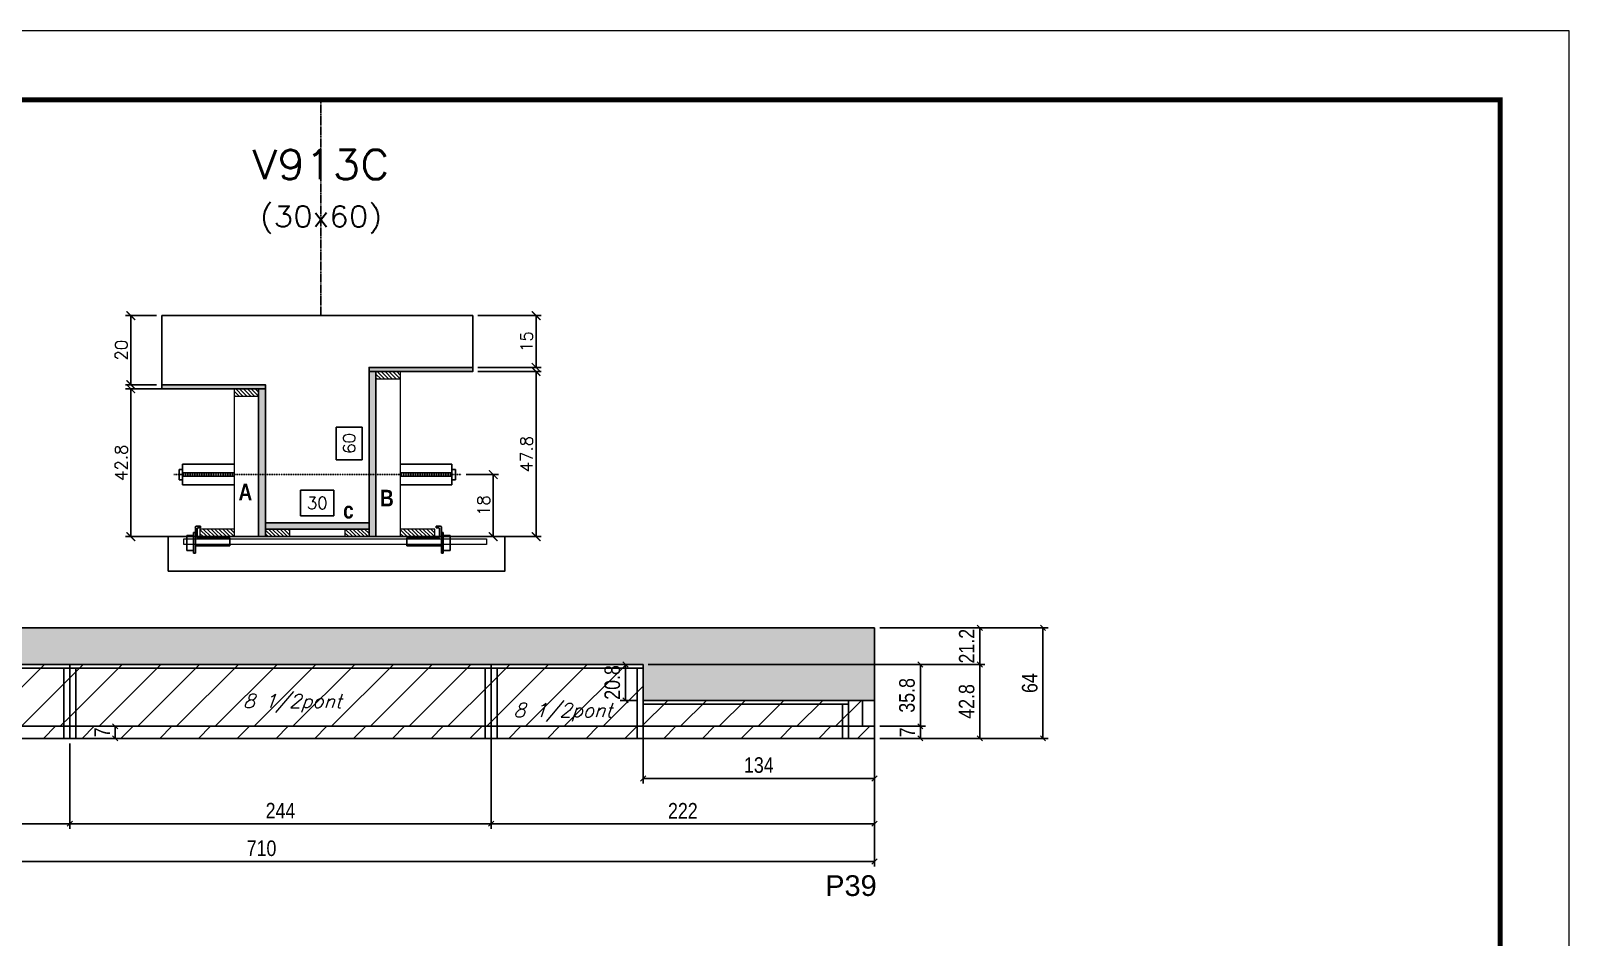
# Model space of a CAD drawing. Extents: x -20960 to -5926, y -2106 to 21915.
# Drawn here: x -6844 to -5953, y 16796 to 17321 of the extents above; entities that cross this region are included whole.
import ezdxf
from ezdxf.enums import TextEntityAlignment as Align

# ---------------------------------------------------------------- set-up
doc = ezdxf.new("R2010")
doc.units = 0
doc.linetypes.add('DASHED', pattern=[0.75, 0.5, -0.25])
doc.linetypes.add('HIDDEN', pattern=[0.375, 0.25, -0.125])
for name, color, linetype in [('5', 5, 'Continuous'), ('barrote', 251, 'Continuous'), ('COTA', 241, 'Continuous'), ('Cota Seção (2x)', 4, 'Continuous'), ('detalhes', 4, 'Continuous'), ('Painéis', 200, 'Continuous'), ('presilha', 1, 'Continuous'), ('Reaproveitamento', 251, 'Continuous'), ('SARR_2.2x7', 40, 'Continuous'), ('SARR_3.5x7', 81, 'Continuous'), ('TENSOR', 3, 'Continuous'), ('texto', 7, 'Continuous'), ('Texto de Titulo', 7, 'Continuous'), ('Texto Qtd Sarr', 242, 'Continuous')]:
    doc.layers.add(name, color=color, linetype=linetype)
for name, color, linetype, lineweight in [('CONCRETO', 251, 'Continuous', 25), ('Folhas', 255, 'Continuous', 9), ('Hachura', 251, 'Continuous', 9), ('Madeira', 126, 'Continuous', 18), ('SARRAFO DE PRESSAO', 251, 'DASHED', 9), ('SCO-___-LAJ', 2, 'Continuous', 0), ('Texto Seção', 7, 'Continuous', 15)]:
    doc.layers.add(name, color=color, linetype=linetype, lineweight=lineweight)
doc.styles.add('COTA TECNICA-50', font='techl___.ttf', dxfattribs={"height": 9})
doc.styles.add('Romans', font='romans.shx')
doc.styles.get("Standard").update_dxf_attribs({"font": 'arial.ttf'})
doc.styles.add('TECNICA', font='techb___.ttf', dxfattribs={"height": 10})
doc.dimstyles.new('COTA PAINEL-50', dxfattribs={"dimtxt": 9, "dimasz": 3, "dimexe": 3, "dimexo": 3, "dimgap": 3, "dimtad": 1, "dimdec": 1, "dimzin": 12, "dimdsep": 46, "dimtxsty": 'COTA TECNICA-50', "dimblk1": 'OBLIQUE', "dimblk2": 'OBLIQUE', "dimsah": 1, "dimcen": 0.9, "dimclrd": 4, "dimclre": 4, "dimclrt": 240, "dimadec": 1, "dimazin": 3, "dimtfac": 1, "dimtdec": 1, "dimtmove": 0, "dimatfit": 3, "dimfxl": 1, "dimtolj": 1, "dimtzin": 12, "dimarcsym": 0})
doc.dimstyles.new('Cota Seção (2x)', dxfattribs={"dimtxt": 7, "dimasz": 5, "dimexe": 3, "dimexo": 3, "dimgap": 2, "dimtad": 3, "dimdec": 1, "dimlfac": 0.5, "dimzin": 12, "dimdsep": 46, "dimtxsty": 'Romans', "dimblk": 'ARCHTICK', "dimcen": 0, "dimclrd": 4, "dimclre": 4, "dimclrt": 1, "dimadec": 1, "dimazin": 3, "dimtfac": 1, "dimtdec": 1, "dimtmove": 0, "dimatfit": 3, "dimldrblk": 'OBLIQUE', "dimfxl": 1, "dimtolj": 1, "dimtzin": 12, "dimarcsym": 0})
doc.dimstyles.new('Cota Seção interna', dxfattribs={"dimtxt": 7, "dimasz": 6, "dimexe": 0.18, "dimexo": 2, "dimgap": -4, "dimtad": 3, "dimdec": 1, "dimlfac": 0.5, "dimzin": 12, "dimdsep": 46, "dimtxsty": 'Romans', "dimblk": 'ARCHTICK', "dimcen": 0.09, "dimse1": 1, "dimse2": 1, "dimsd1": 1, "dimsd2": 1, "dimclrd": 180, "dimclre": 5, "dimclrt": 1, "dimadec": 0, "dimazin": 3, "dimtfac": 1, "dimtdec": 1, "dimtofl": 0, "dimtmove": 0, "dimatfit": 3, "dimldrblk": 'ARCHTICK', "dimfxl": 1, "dimtolj": 1, "dimtzin": 0, "dimarcsym": 0})
pattern_1 = [(45, (0, -2297.15), (-11.22532, 11.22532), [])]
pattern_2 = [(45, (3170, 0), (-11.22532, 11.22532), [])]

# ---------------------------------------------------------------- blocks, each defined once
blk = doc.blocks.new('9999999999')
at = {"layer": 'Folhas'}
blk.add_lwpolyline([(98138.98, 34190.21), (99623.98, 34190.21), (99623.98, 35240.21), (98138.98, 35240.21)], close=True, dxfattribs=at)
at = {"layer": 'Folhas', "color": 30, "const_width": 3}
blk.add_lwpolyline([(98213.98, 34230.21), (99583.98, 34230.21), (99583.98, 35200.21), (98213.98, 35200.21)], close=True, dxfattribs=at)
blk = doc.blocks.new('titulo1')
at = {"layer": 'Defpoints', "color": 252, "linetype": 'HIDDEN', "ltscale": 2}
blk.add_line((0, 0), (0, 125), dxfattribs=at)
at = {"layer": 'Defpoints', "style": 'Romans', "oblique": 15}
blk.add_attdef('FOLHA', text='', height=10, dxfattribs=at).set_placement((0, 15.58), align=Align.MIDDLE_CENTER)
at = {"layer": 'Texto Qtd Sarr', "color": 3, "style": 'Romans', "oblique": 15}
for tag, height, p in [('TITULO', 17, (0, 71.45)), ('SEÇÃO', 12, (0, 41.55))]:
    blk.add_attdef(tag, text='', height=height, dxfattribs=at).set_placement(p, align=Align.MIDDLE_CENTER)
blk = doc.blocks.new('_ArchTick')
at = {"color": 0, "linetype": 'ByBlock', "const_width": 0.15}
blk.add_lwpolyline([(-0.5, -0.5), (0.5, 0.5)], dxfattribs=at)
blk = doc.blocks.new('*D1926')
at = {"layer": 'COTA', "color": 4, "lineweight": -2, "transparency": 16777216}
for p, q in [((-6585.5, 17123.69), (-6548.78, 17123.69)), ((-6551.78, 17028.09), (-6551.78, 17123.69)), ((-6603.1, 17028.09), (-6548.78, 17028.09))]:
    blk.add_line(p, q, dxfattribs=at)
at = {"layer": 'Defpoints', "color": 0, "transparency": 16777216}
for p in [(-6588.5, 17123.69), (-6551.78, 17123.69), (-6606.1, 17028.09)]:
    blk.add_point(p, dxfattribs=at)
at = {"layer": 'COTA', "color": 4, "lineweight": -2, "transparency": 16777216, "xscale": 5, "yscale": 5, "zscale": 5}
for p, rotation in [((-6551.78, 17123.69), 90), ((-6551.78, 17028.09), 270)]:
    blk.add_blockref('_ArchTick', p, dxfattribs=dict(at, rotation=rotation))
at = {"layer": 'COTA', "color": 1, "transparency": 16777216, "insert": (-6557.28, 17075.89), "char_height": 7, "attachment_point": 5, "rotation": 90, "style": 'Romans'}
blk.add_mtext('\\A1;47.8', dxfattribs=at)
blk = doc.blocks.new('_Oblique')
at = {"color": 0, "linetype": 'ByBlock', "lineweight": -2}
blk.add_line((-0.5, -0.5), (0.5, 0.5), dxfattribs=at)
blk = doc.blocks.new('*D1927')
at = {"layer": 'COTA', "color": 4, "lineweight": -2, "transparency": 16777216}
for p, q in [((-6585.5, 17156.09), (-6548.78, 17156.09)), ((-6551.78, 17126.09), (-6551.78, 17156.09)), ((-6585.5, 17126.09), (-6548.78, 17126.09))]:
    blk.add_line(p, q, dxfattribs=at)
at = {"layer": 'Defpoints', "color": 0, "transparency": 16777216}
for p in [(-6588.5, 17156.09), (-6551.78, 17156.09), (-6588.5, 17126.09)]:
    blk.add_point(p, dxfattribs=at)
at = {"layer": 'COTA', "color": 4, "lineweight": -2, "transparency": 16777216, "xscale": 5, "yscale": 5, "zscale": 5}
for p, rotation in [((-6551.78, 17156.09), 90), ((-6551.78, 17126.09), 270)]:
    blk.add_blockref('_ArchTick', p, dxfattribs=dict(at, rotation=rotation))
at = {"layer": 'COTA', "color": 1, "transparency": 16777216, "insert": (-6557.28, 17141.09), "char_height": 7, "attachment_point": 5, "rotation": 90, "style": 'Romans'}
blk.add_mtext('\\A1;15', dxfattribs=at)
blk = doc.blocks.new('*D1928')
at = {"layer": 'Cota Seção (2x)', "color": 180, "lineweight": -2, "transparency": 16777216}
for p, q in [((-6652.5, 17091.59), (-6667.5, 17091.59)), ((-6667.5, 17091.59), (-6667.5, 17072.59)), ((-6652.5, 17072.59), (-6652.5, 17091.59)), ((-6667.5, 17072.59), (-6652.5, 17072.59))]:
    blk.add_line(p, q, dxfattribs=at)
at = {"layer": 'Defpoints', "color": 0, "transparency": 16777216}
for p in [(-6648.5, 17156.09), (-6648.5, 17156.09), (-6648.5, 17036.09)]:
    blk.add_point(p, dxfattribs=at)
at = {"layer": 'Cota Seção (2x)', "color": 1, "transparency": 16777216, "insert": (-6660, 17082.09), "char_height": 7, "attachment_point": 5, "rotation": 90, "style": 'Romans'}
blk.add_mtext('\\A1;60', dxfattribs=at)
blk = doc.blocks.new('PRESILHA METÁLICA 1')
at = {"layer": 'presilha'}
for p, q in [((6, 15.5), (7.5, 15.5)), ((6, -2.5), (6, 15.5)), ((7.5, 10.6), (7.5, 19.9)), ((7.5, 15.5), (7.5, -2.5)), ((12, 21), (8.6, 21)), ((9, 11.6), (9, 18.9)), ((12, 19.5), (9.6, 19.5)), ((12, 21), (12, 19.5)), ((0, 13), (6, 13)), ((0, 13), (0, 0)), ((6, 0), (0, 0)), ((6, 13), (6, 0)), ((37.5, 4.1), (7.5, 4.1)), ((37.5, 11), (9.6, 11)), ((37.5, 11), (37.5, 4.1)), ((7.5, -2.5), (6, -2.5))]:
    blk.add_line(p, q, dxfattribs=at)
for centre, radius, start, end in [((8.6, 19.9), 1.14, 90, 180), ((9.6, 18.9), 0.57, 90, 180), ((9.6, 11.6), 0.57, 180, 270)]:
    blk.add_arc(centre, radius, start, end, dxfattribs=at)
blk = doc.blocks.new('*D1929')
at = {"layer": 'Cota Seção (2x)', "color": 180, "lineweight": -2, "transparency": 16777216}
for p, q in [((-6668.83, 17055.09), (-6688.17, 17055.09)), ((-6688.17, 17055.09), (-6688.17, 17040.09)), ((-6668.83, 17040.09), (-6668.83, 17055.09)), ((-6688.17, 17040.09), (-6668.83, 17040.09))]:
    blk.add_line(p, q, dxfattribs=at)
at = {"layer": 'Defpoints', "color": 0, "transparency": 16777216}
for p in [(-6648.5, 17036.09), (-6708.5, 17028.09), (-6648.5, 17028.09)]:
    blk.add_point(p, dxfattribs=at)
at = {"layer": 'Cota Seção (2x)', "color": 1, "transparency": 16777216, "insert": (-6678.5, 17047.59), "char_height": 7, "attachment_point": 5, "style": 'Romans'}
blk.add_mtext('\\A1;30', dxfattribs=at)
blk = doc.blocks.new('*D1930')
at = {"layer": 'COTA', "color": 4, "lineweight": -2, "transparency": 16777216}
for p, q in [((-6729.5, 17113.69), (-6789.47, 17113.69)), ((-6786.47, 17113.69), (-6786.47, 17028.09)), ((-6729.5, 17028.09), (-6789.47, 17028.09))]:
    blk.add_line(p, q, dxfattribs=at)
at = {"layer": 'Defpoints', "color": 0, "transparency": 16777216}
for p in [(-6726.5, 17113.69), (-6786.47, 17028.09), (-6726.5, 17028.09)]:
    blk.add_point(p, dxfattribs=at)
at = {"layer": 'COTA', "color": 4, "lineweight": -2, "transparency": 16777216, "xscale": 5, "yscale": 5, "zscale": 5}
for p, rotation in [((-6786.47, 17113.69), 90), ((-6786.47, 17028.09), 270)]:
    blk.add_blockref('_ArchTick', p, dxfattribs=dict(at, rotation=rotation))
at = {"layer": 'COTA', "color": 1, "transparency": 16777216, "insert": (-6791.97, 17070.89), "char_height": 7, "attachment_point": 5, "rotation": 90, "style": 'Romans'}
blk.add_mtext('\\A1;42.8', dxfattribs=at)
blk = doc.blocks.new('*D1931')
at = {"layer": 'COTA', "color": 4, "lineweight": -2, "transparency": 16777216}
for p, q in [((-6592.2, 17064.06), (-6573.64, 17064.06)), ((-6576.64, 17064.06), (-6576.64, 17028.09)), ((-6592.2, 17028.09), (-6573.64, 17028.09))]:
    blk.add_line(p, q, dxfattribs=at)
at = {"layer": 'Defpoints', "color": 0, "transparency": 16777216}
for p in [(-6595.2, 17064.06), (-6595.2, 17028.09), (-6576.64, 17028.09)]:
    blk.add_point(p, dxfattribs=at)
at = {"layer": 'COTA', "color": 4, "lineweight": -2, "transparency": 16777216, "xscale": 5, "yscale": 5, "zscale": 5}
for p, rotation in [((-6576.64, 17064.06), 90), ((-6576.64, 17028.09), 270)]:
    blk.add_blockref('_ArchTick', p, dxfattribs=dict(at, rotation=rotation))
at = {"layer": 'COTA', "color": 1, "transparency": 16777216, "insert": (-6582.14, 17046.08), "char_height": 7, "attachment_point": 5, "rotation": 90, "style": 'Romans'}
blk.add_mtext('\\A1;18', dxfattribs=at)
blk = doc.blocks.new('*D1932')
at = {"layer": 'COTA', "color": 4, "lineweight": -2, "transparency": 16777216}
for p, q in [((-6771.5, 17156.09), (-6789.47, 17156.09)), ((-6786.47, 17116.09), (-6786.47, 17156.09)), ((-6771.5, 17116.09), (-6789.47, 17116.09))]:
    blk.add_line(p, q, dxfattribs=at)
at = {"layer": 'Defpoints', "color": 0, "transparency": 16777216}
for p in [(-6786.47, 17156.09), (-6768.5, 17156.09), (-6768.5, 17116.09)]:
    blk.add_point(p, dxfattribs=at)
at = {"layer": 'COTA', "color": 4, "lineweight": -2, "transparency": 16777216, "xscale": 5, "yscale": 5, "zscale": 5}
for p, rotation in [((-6786.47, 17156.09), 90), ((-6786.47, 17116.09), 270)]:
    blk.add_blockref('_ArchTick', p, dxfattribs=dict(at, rotation=rotation))
at = {"layer": 'COTA', "color": 1, "transparency": 16777216, "insert": (-6791.97, 17136.09), "char_height": 7, "attachment_point": 5, "rotation": 90, "style": 'Romans'}
blk.add_mtext('\\A1;20', dxfattribs=at)
blk = doc.blocks.new('*D1946')
at = {"layer": 'COTA', "color": 4, "lineweight": -2, "transparency": 16777216}
for p, q in [((-7065.79, 16915.26), (-7065.79, 16836.98)), ((-6355.79, 16915.26), (-6355.79, 16836.98)), ((-7065.79, 16839.98), (-6355.79, 16839.98))]:
    blk.add_line(p, q, dxfattribs=at)
at = {"layer": 'Defpoints', "color": 0, "transparency": 16777216}
for p in [(-7065.79, 16918.26), (-6355.79, 16918.26), (-6355.79, 16839.98)]:
    blk.add_point(p, dxfattribs=at)
at = {"layer": 'COTA', "color": 4, "lineweight": -2, "transparency": 16777216, "xscale": 3, "yscale": 3, "zscale": 3, "rotation": 180}
blk.add_blockref('_Oblique', (-7065.79, 16839.98), dxfattribs=at)
at = {"layer": 'COTA', "color": 4, "lineweight": -2, "transparency": 16777216, "xscale": 3, "yscale": 3, "zscale": 3}
blk.add_blockref('_Oblique', (-6355.79, 16839.98), dxfattribs=at)
at = {"layer": 'COTA', "color": 240, "transparency": 16777216, "insert": (-6710.79, 16847.57), "char_height": 9, "attachment_point": 5, "style": 'COTA TECNICA-50'}
blk.add_mtext('\\A1;710', dxfattribs=at)
blk = doc.blocks.new('*D1947')
at = {"layer": 'COTA', "color": 4, "lineweight": -2, "transparency": 16777216}
for p, q in [((-7065.79, 16915.26), (-7065.79, 16858.84)), ((-6821.79, 16908.26), (-6821.79, 16858.84)), ((-7065.79, 16861.84), (-6821.79, 16861.84))]:
    blk.add_line(p, q, dxfattribs=at)
at = {"layer": 'Defpoints', "color": 0, "transparency": 16777216}
for p in [(-7065.79, 16918.26), (-6821.79, 16911.26), (-6821.79, 16861.84)]:
    blk.add_point(p, dxfattribs=at)
at = {"layer": 'COTA', "color": 4, "lineweight": -2, "transparency": 16777216, "xscale": 3, "yscale": 3, "zscale": 3, "rotation": 180}
blk.add_blockref('_Oblique', (-7065.79, 16861.84), dxfattribs=at)
at = {"layer": 'COTA', "color": 4, "lineweight": -2, "transparency": 16777216, "xscale": 3, "yscale": 3, "zscale": 3}
blk.add_blockref('_Oblique', (-6821.79, 16861.84), dxfattribs=at)
at = {"layer": 'COTA', "color": 240, "transparency": 16777216, "insert": (-6943.79, 16869.4), "char_height": 9, "attachment_point": 5, "style": 'COTA TECNICA-50'}
blk.add_mtext('\\A1;244', dxfattribs=at)
blk = doc.blocks.new('*D1948')
at = {"layer": 'COTA', "color": 4, "lineweight": -2, "transparency": 16777216}
for p, q in [((-6577.79, 16915.26), (-6577.79, 16858.84)), ((-6821.79, 16908.26), (-6821.79, 16858.84)), ((-6821.79, 16861.84), (-6577.79, 16861.84))]:
    blk.add_line(p, q, dxfattribs=at)
at = {"layer": 'Defpoints', "color": 0, "transparency": 16777216}
for p in [(-6821.79, 16911.26), (-6577.79, 16918.26), (-6577.79, 16861.84)]:
    blk.add_point(p, dxfattribs=at)
at = {"layer": 'COTA', "color": 4, "lineweight": -2, "transparency": 16777216, "xscale": 3, "yscale": 3, "zscale": 3, "rotation": 180}
blk.add_blockref('_Oblique', (-6821.79, 16861.84), dxfattribs=at)
at = {"layer": 'COTA', "color": 4, "lineweight": -2, "transparency": 16777216, "xscale": 3, "yscale": 3, "zscale": 3}
blk.add_blockref('_Oblique', (-6577.79, 16861.84), dxfattribs=at)
at = {"layer": 'COTA', "color": 240, "transparency": 16777216, "insert": (-6699.79, 16869.4), "char_height": 9, "attachment_point": 5, "style": 'COTA TECNICA-50'}
blk.add_mtext('\\A1;244', dxfattribs=at)
blk = doc.blocks.new('*D1949')
at = {"layer": 'COTA', "color": 4, "lineweight": -2, "transparency": 16777216}
for p, q in [((-6577.79, 16915.26), (-6577.79, 16858.84)), ((-6355.79, 16908.26), (-6355.79, 16858.84)), ((-6577.79, 16861.84), (-6355.79, 16861.84))]:
    blk.add_line(p, q, dxfattribs=at)
at = {"layer": 'Defpoints', "color": 0, "transparency": 16777216}
for p in [(-6577.79, 16918.26), (-6355.79, 16911.26), (-6355.79, 16861.84)]:
    blk.add_point(p, dxfattribs=at)
at = {"layer": 'COTA', "color": 4, "lineweight": -2, "transparency": 16777216, "xscale": 3, "yscale": 3, "zscale": 3, "rotation": 180}
blk.add_blockref('_Oblique', (-6577.79, 16861.84), dxfattribs=at)
at = {"layer": 'COTA', "color": 4, "lineweight": -2, "transparency": 16777216, "xscale": 3, "yscale": 3, "zscale": 3}
blk.add_blockref('_Oblique', (-6355.79, 16861.84), dxfattribs=at)
at = {"layer": 'COTA', "color": 240, "transparency": 16777216, "insert": (-6466.79, 16869.34), "char_height": 9, "attachment_point": 5, "style": 'COTA TECNICA-50'}
blk.add_mtext('\\A1;222', dxfattribs=at)
blk = doc.blocks.new('*D1934')
at = {"layer": 'COTA', "color": 4, "lineweight": -2, "transparency": 16777216}
for p, q in [((-6489.79, 16915.26), (-6489.79, 16885.05)), ((-6355.79, 16915.26), (-6355.79, 16885.05)), ((-6355.79, 16888.05), (-6489.79, 16888.05))]:
    blk.add_line(p, q, dxfattribs=at)
at = {"layer": 'Defpoints', "color": 0, "transparency": 16777216}
for p in [(-6489.79, 16918.26), (-6355.79, 16918.26), (-6489.79, 16888.05)]:
    blk.add_point(p, dxfattribs=at)
at = {"layer": 'COTA', "color": 4, "lineweight": -2, "transparency": 16777216, "xscale": 3, "yscale": 3, "zscale": 3, "rotation": 180}
blk.add_blockref('_Oblique', (-6489.79, 16888.05), dxfattribs=at)
at = {"layer": 'COTA', "color": 4, "lineweight": -2, "transparency": 16777216, "xscale": 3, "yscale": 3, "zscale": 3}
blk.add_blockref('_Oblique', (-6355.79, 16888.05), dxfattribs=at)
at = {"layer": 'COTA', "color": 240, "transparency": 16777216, "insert": (-6422.79, 16895.75), "char_height": 9, "attachment_point": 5, "style": 'COTA TECNICA-50'}
blk.add_mtext('\\A1;134', dxfattribs=at)
blk = doc.blocks.new('*D1935')
at = {"layer": 'COTA', "color": 4, "lineweight": -2, "transparency": 16777216}
for p, q in [((-6486.79, 16954.06), (-6326.25, 16954.06)), ((-6329.25, 16954.06), (-6329.25, 16918.26)), ((-6352.79, 16918.26), (-6326.25, 16918.26))]:
    blk.add_line(p, q, dxfattribs=at)
at = {"layer": 'Defpoints', "color": 0, "transparency": 16777216}
for p in [(-6489.79, 16954.06), (-6355.79, 16918.26), (-6329.25, 16918.26)]:
    blk.add_point(p, dxfattribs=at)
at = {"layer": 'COTA', "color": 4, "lineweight": -2, "transparency": 16777216, "xscale": 3, "yscale": 3, "zscale": 3}
for p, rotation in [((-6329.25, 16954.06), 90), ((-6329.25, 16918.26), 270)]:
    blk.add_blockref('_Oblique', p, dxfattribs=dict(at, rotation=rotation))
at = {"layer": 'COTA', "color": 240, "transparency": 16777216, "insert": (-6336.97, 16936.16), "char_height": 9, "attachment_point": 5, "rotation": 90, "style": 'COTA TECNICA-50'}
blk.add_mtext('\\A1;35.8', dxfattribs=at)
blk = doc.blocks.new('*D1950')
at = {"layer": 'COTA', "color": 4, "lineweight": -2, "transparency": 16777216}
for p, q in [((-6352.79, 16975.26), (-6255.27, 16975.26)), ((-6258.27, 16975.26), (-6258.27, 16911.26)), ((-6352.79, 16911.26), (-6255.27, 16911.26))]:
    blk.add_line(p, q, dxfattribs=at)
at = {"layer": 'Defpoints', "color": 0, "transparency": 16777216}
for p in [(-6355.79, 16975.26), (-6355.79, 16911.26), (-6258.27, 16911.26)]:
    blk.add_point(p, dxfattribs=at)
at = {"layer": 'COTA', "color": 4, "lineweight": -2, "transparency": 16777216, "xscale": 3, "yscale": 3, "zscale": 3}
for p, rotation in [((-6258.27, 16975.26), 90), ((-6258.27, 16911.26), 270)]:
    blk.add_blockref('_Oblique', p, dxfattribs=dict(at, rotation=rotation))
at = {"layer": 'COTA', "color": 240, "transparency": 16777216, "insert": (-6265.86, 16943.26), "char_height": 9, "attachment_point": 5, "rotation": 90, "style": 'COTA TECNICA-50'}
blk.add_mtext('\\A1;64', dxfattribs=at)
blk = doc.blocks.new('*D1936')
at = {"layer": 'COTA', "color": 4, "lineweight": -2, "transparency": 16777216}
for p, q in [((-6486.79, 16954.06), (-6291.85, 16954.06)), ((-6294.85, 16954.06), (-6294.85, 16911.26)), ((-6352.79, 16911.26), (-6291.85, 16911.26))]:
    blk.add_line(p, q, dxfattribs=at)
at = {"layer": 'Defpoints', "color": 0, "transparency": 16777216}
for p in [(-6489.79, 16954.06), (-6355.79, 16911.26), (-6294.85, 16911.26)]:
    blk.add_point(p, dxfattribs=at)
at = {"layer": 'COTA', "color": 4, "lineweight": -2, "transparency": 16777216, "xscale": 3, "yscale": 3, "zscale": 3}
for p, rotation in [((-6294.85, 16954.06), 90), ((-6294.85, 16911.26), 270)]:
    blk.add_blockref('_Oblique', p, dxfattribs=dict(at, rotation=rotation))
at = {"layer": 'COTA', "color": 240, "transparency": 16777216, "insert": (-6302.44, 16932.66), "char_height": 9, "attachment_point": 5, "rotation": 90, "style": 'COTA TECNICA-50'}
blk.add_mtext('\\A1;42.8', dxfattribs=at)
blk = doc.blocks.new('*D1937')
at = {"layer": 'COTA', "color": 4, "lineweight": -2, "transparency": 16777216}
for p, q in [((-6352.79, 16975.26), (-6291.85, 16975.26)), ((-6294.85, 16954.06), (-6294.85, 16975.26)), ((-6486.79, 16954.06), (-6291.85, 16954.06))]:
    blk.add_line(p, q, dxfattribs=at)
at = {"layer": 'Defpoints', "color": 0, "transparency": 16777216}
for p in [(-6355.79, 16975.26), (-6294.85, 16975.26), (-6489.79, 16954.06)]:
    blk.add_point(p, dxfattribs=at)
at = {"layer": 'COTA', "color": 4, "lineweight": -2, "transparency": 16777216, "xscale": 3, "yscale": 3, "zscale": 3}
for p, rotation in [((-6294.85, 16975.26), 90), ((-6294.85, 16954.06), 270)]:
    blk.add_blockref('_Oblique', p, dxfattribs=dict(at, rotation=rotation))
at = {"layer": 'COTA', "color": 240, "transparency": 16777216, "insert": (-6302.41, 16964.66), "char_height": 9, "attachment_point": 5, "rotation": 90, "style": 'COTA TECNICA-50'}
blk.add_mtext('\\A1;21.2', dxfattribs=at)
blk = doc.blocks.new('*D1956')
at = {"layer": 'COTA', "color": 4, "lineweight": -2, "transparency": 16777216}
for p, q in [((-6815.29, 16918.26), (-6792.51, 16918.26)), ((-6815.29, 16911.26), (-6792.51, 16911.26)), ((-6795.51, 16911.26), (-6795.51, 16918.26))]:
    blk.add_line(p, q, dxfattribs=at)
at = {"layer": 'Defpoints', "color": 0, "transparency": 16777216}
for p in [(-6818.29, 16918.26), (-6818.29, 16911.26), (-6795.51, 16918.26)]:
    blk.add_point(p, dxfattribs=at)
at = {"layer": 'COTA', "color": 4, "lineweight": -2, "transparency": 16777216, "xscale": 3, "yscale": 3, "zscale": 3}
for p, rotation in [((-6795.51, 16918.26), 90), ((-6795.51, 16911.26), 270)]:
    blk.add_blockref('_Oblique', p, dxfattribs=dict(at, rotation=rotation))
at = {"layer": 'COTA', "color": 240, "transparency": 16777216, "insert": (-6803.07, 16914.76), "char_height": 9, "attachment_point": 5, "rotation": 90, "style": 'COTA TECNICA-50'}
blk.add_mtext('\\A1;7', dxfattribs=at)
blk = doc.blocks.new('*D1958')
at = {"layer": 'COTA', "color": 4, "lineweight": -2, "transparency": 16777216}
for p, q in [((-6352.79, 16918.26), (-6326.25, 16918.26)), ((-6352.79, 16911.26), (-6326.25, 16911.26)), ((-6329.25, 16918.26), (-6329.25, 16911.26))]:
    blk.add_line(p, q, dxfattribs=at)
at = {"layer": 'Defpoints', "color": 0, "transparency": 16777216}
for p in [(-6355.79, 16918.26), (-6355.79, 16911.26), (-6329.25, 16911.26)]:
    blk.add_point(p, dxfattribs=at)
at = {"layer": 'COTA', "color": 4, "lineweight": -2, "transparency": 16777216, "xscale": 3, "yscale": 3, "zscale": 3}
for p, rotation in [((-6329.25, 16918.26), 90), ((-6329.25, 16911.26), 270)]:
    blk.add_blockref('_Oblique', p, dxfattribs=dict(at, rotation=rotation))
at = {"layer": 'COTA', "color": 240, "transparency": 16777216, "insert": (-6336.82, 16914.76), "char_height": 9, "attachment_point": 5, "rotation": 90, "style": 'COTA TECNICA-50'}
blk.add_mtext('\\A1;7', dxfattribs=at)
blk = doc.blocks.new('*D1959')
at = {"layer": 'COTA', "color": 4, "lineweight": -2, "transparency": 16777216}
for p, q in [((-6492.79, 16954.06), (-6503.02, 16954.06)), ((-6500.02, 16954.06), (-6500.02, 16933.26)), ((-6492.79, 16933.26), (-6503.02, 16933.26))]:
    blk.add_line(p, q, dxfattribs=at)
at = {"layer": 'Defpoints', "color": 0, "transparency": 16777216}
for p in [(-6489.79, 16954.06), (-6500.02, 16933.26), (-6489.79, 16933.26)]:
    blk.add_point(p, dxfattribs=at)
at = {"layer": 'COTA', "color": 4, "lineweight": -2, "transparency": 16777216, "xscale": 3, "yscale": 3, "zscale": 3}
for p, rotation in [((-6500.02, 16954.06), 90), ((-6500.02, 16933.26), 270)]:
    blk.add_blockref('_Oblique', p, dxfattribs=dict(at, rotation=rotation))
at = {"layer": 'COTA', "color": 240, "transparency": 16777216, "insert": (-6507.63, 16943.66), "char_height": 9, "attachment_point": 5, "rotation": 90, "style": 'COTA TECNICA-50'}
blk.add_mtext('\\A1;20.8', dxfattribs=at)

msp = doc.modelspace()

# ---------------------------------------------------------------- hatches: boundary and pattern name
at = {"layer": 'COTA', "linetype": 'ByBlock'}
h = msp.add_hatch(dxfattribs=at)
h.set_pattern_fill('AR-CONC', color=256, scale=0.03)
h.set_pattern_definition([(50, (-144644.0033, -6798.806), (5.46554007, -0.47817257), [0.5715, -6.2865]), (355, (-144644.0033, -6798.806), (-1.05730264, 5.73170536), [0.4572, -5.02921753]), (100.4514447, (-144643.548, -6798.846), (4.40823741, 5.25353256), [0.48570026, -5.34270734]), (46.1842, (-144644.003, -6797.282), (8.13237123, -1.26126984), [0.85725, -9.42975]), (96.6355576, (-144643.3256, -6797.387), (7.122124, 7.42278374), [0.7285507, -8.01406824]), (351.184151, (-144644.003, -6797.282), (7.122124, 7.42278374), [0.685799, -7.54379196]), (21, (-144643.2413, -6797.663), (4.54843174, -3.06795595), [0.5715, -6.2865]), (326, (-144643.2413, -6797.663), (1.85406085, 5.52563898), [0.4572, -5.0292]), (71.451445, (-144642.862, -6797.9187), (6.40249258, 2.45768307), [0.48570026, -5.34269813]), (37.5, (-144644.0033, -6798.806), (0.092658098, 2.536651166), [0, -4.96824, 0, -5.1054, 0, -5.04825]), (7.5, (-144644.0033, -6798.806), (2.004589875, 3.005417245), [0, -2.91084, 0, -4.85394, 0, -1.92405]), (327.5, (-144645.7025, -6798.806), (4.067717855, -0.17186232), [0, -1.905, 0, -5.9436, 0, -7.8867]), (317.5, (-144646.4645, -6798.806), (4.44387544, 0.76279473), [0, -2.4765, 0, -3.94716, 0, -5.6007])])
h.paths.add_polyline_path([(-6931.79, 16954.06), (-6489.79, 16954.06), (-6489.79, 16933.26), (-6355.79, 16933.26), (-6355.79, 16975.26), (-7065.79, 16975.26), (-7065.79, 16933.26), (-6931.79, 16933.26)])
at = {"layer": 'Hachura'}
h = msp.add_hatch(color=256, dxfattribs=at)
h.dxf.hatch_style = 1
h.paths.add_polyline_path([(-6648.5, 17123.69), (-6648.5, 17126.09), (-6588.5, 17126.09), (-6588.5, 17123.69)])
h = msp.add_hatch(color=256, dxfattribs=at)
h.dxf.hatch_style = 1
h.paths.add_polyline_path([(-6644.5, 17123.69), (-6648.5, 17123.69), (-6648.5, 17028.09), (-6644.5, 17028.09)])
h = msp.add_hatch(dxfattribs=at)
h.set_pattern_fill('ANSI31', color=256, scale=0.5, angle=270, style=0)
h.set_pattern_definition([(315, (16261.32, 8816.0468), (1.12253202, 1.12253202), [])])
h.paths.add_polyline_path([(-6644.5, 17119.29), (-6644.5, 17123.69), (-6630.5, 17123.69), (-6630.5, 17119.29)])
h = msp.add_hatch(color=256, dxfattribs=at)
h.dxf.hatch_style = 1
h.paths.add_polyline_path([(-6708.5, 17113.69), (-6708.5, 17116.09), (-6768.5, 17116.09), (-6768.5, 17113.69)])
h = msp.add_hatch(dxfattribs=at)
h.set_pattern_fill('ANSI31', color=256, scale=0.5, angle=270, style=0)
h.set_pattern_definition([(315, (16179.32, 8806.0468), (1.12253202, 1.12253202), [])])
h.paths.add_polyline_path([(-6726.5, 17109.29), (-6726.5, 17113.69), (-6712.5, 17113.69), (-6712.5, 17109.29)])
h = msp.add_hatch(color=256, dxfattribs=at)
h.dxf.hatch_style = 1
h.paths.add_polyline_path([(-6708.5, 17113.69), (-6712.5, 17113.69), (-6712.5, 17028.09), (-6708.5, 17028.09)])
h = msp.add_hatch(color=256, dxfattribs=at)
h.dxf.hatch_style = 1
h.paths.add_polyline_path([(-6708.5, 17032.49), (-6708.5, 17036.09), (-6648.5, 17036.09), (-6648.5, 17032.49)])
h = msp.add_hatch(dxfattribs=at)
h.set_pattern_fill('ANSI31', color=256, scale=0.5, angle=270, style=0)
h.set_pattern_definition([(315, (16145.32, 8798.4468), (1.12253202, 1.12253202), [])])
h.paths.add_polyline_path([(-6726.5, 17028.09), (-6726.5, 17032.49), (-6746.5, 17032.49), (-6746.5, 17028.09)])
h = msp.add_hatch(dxfattribs=at)
h.set_pattern_fill('ANSI31', color=256, scale=0.5, angle=270, style=0)
h.set_pattern_definition([(315, (16248.122, 8798.4468), (1.12253202, 1.12253202), [])])
h.paths.add_polyline_path([(-6708.5, 17028.09), (-6708.5, 17032.49), (-6694.5, 17032.49), (-6694.5, 17028.09)])
h = msp.add_hatch(dxfattribs=at)
h.set_pattern_fill('ANSI31', color=256, scale=0.5, angle=270, style=0)
h.set_pattern_definition([(315, (16270.12, 8798.4468), (1.12253202, 1.12253202), [])])
h.paths.add_polyline_path([(-6648.5, 17028.09), (-6648.5, 17032.49), (-6662.5, 17032.49), (-6662.5, 17028.09)])
h = msp.add_hatch(dxfattribs=at)
h.set_pattern_fill('ANSI31', color=256, scale=0.5, angle=270, style=0)
h.set_pattern_definition([(315, (16261.32, 8798.4468), (1.12253202, 1.12253202), [])])
h.paths.add_polyline_path([(-6610.5, 17028.09), (-6610.5, 17032.49), (-6630.5, 17032.49), (-6630.5, 17028.09)])
at = {"layer": 'Reaproveitamento', "transparency": 33554684}
h = msp.add_hatch(dxfattribs=at)
h.set_pattern_fill('ANSI31', color=256, scale=5)
h.set_pattern_definition(pattern_1)
h.paths.add_polyline_path([(-6931.79, 16954.06), (-6931.79, 16933.26), (-7065.79, 16933.26), (-7065.79, 16918.26), (-6821.79, 16918.26), (-6821.79, 16954.06)])
h = msp.add_hatch(dxfattribs=at)
h.set_pattern_fill('ANSI31', color=256, scale=5)
h.set_pattern_definition(pattern_1)
h.paths.add_polyline_path([(-6821.79, 16954.06), (-6821.79, 16918.26), (-6577.79, 16918.26), (-6577.79, 16954.06)])
h = msp.add_hatch(dxfattribs=at)
h.set_pattern_fill('ANSI31', color=256, scale=5)
h.set_pattern_definition(pattern_1)
h.paths.add_polyline_path([(-6355.79, 16918.26), (-6355.79, 16933.26), (-6489.79, 16933.26), (-6489.79, 16954.06), (-6577.79, 16954.06), (-6577.79, 16918.26)])
h = msp.add_hatch(dxfattribs=at)
h.set_pattern_fill('ANSI31', color=256, scale=5)
h.set_pattern_definition(pattern_2)
h.paths.add_polyline_path([(-6821.79, 16918.26), (-7065.79, 16918.26), (-7065.79, 16911.26), (-6821.79, 16911.26)])
h = msp.add_hatch(dxfattribs=at)
h.set_pattern_fill('ANSI31', color=256, scale=5)
h.set_pattern_definition(pattern_2)
h.paths.add_polyline_path([(-6577.79, 16918.26), (-6821.79, 16918.26), (-6821.79, 16911.26), (-6577.79, 16911.26)])
h = msp.add_hatch(dxfattribs=at)
h.set_pattern_fill('ANSI31', color=256, scale=5)
h.set_pattern_definition(pattern_2)
h.paths.add_polyline_path([(-6355.79, 16918.26), (-6577.79, 16918.26), (-6577.79, 16911.26), (-6355.79, 16911.26)])

# ---------------------------------------------------------------- linework, layer by layer
at = {"ltscale": 3}
for p, q in [((-6756.5, 17070.06), (-6756.5, 17058.06)), ((-6756.5, 17070.06), (-6726.5, 17070.06)), ((-6600.5, 17070.06), (-6630.5, 17070.06)), ((-6600.5, 17070.06), (-6600.5, 17058.06)), ((-6758.5, 17067.06), (-6758.5, 17061.06)), ((-6756.5, 17067.06), (-6758.5, 17067.06)), ((-6756.5, 17061.06), (-6758.5, 17061.06)), ((-6726.5, 17065.06), (-6756.5, 17065.06)), ((-6726.5, 17063.06), (-6756.5, 17063.06)), ((-6630.5, 17065.06), (-6600.5, 17065.06)), ((-6630.5, 17063.06), (-6600.5, 17063.06)), ((-6598.5, 17067.06), (-6600.5, 17067.06)), ((-6600.5, 17061.06), (-6598.5, 17061.06)), ((-6598.5, 17067.06), (-6598.5, 17061.06)), ((-6756.5, 17058.06), (-6726.5, 17058.06)), ((-6600.5, 17058.06), (-6630.5, 17058.06))]:
    msp.add_line(p, q, dxfattribs=at)
at = {"layer": 'barrote'}
msp.add_lwpolyline([(-6764.86, 17008.09), (-6569.9, 17008.09), (-6569.9, 17028.09), (-6764.86, 17028.09)], close=True, dxfattribs=at)
at = {"layer": 'CONCRETO'}
for p, q in [((-6648.5, 17156.09), (-6768.5, 17156.09)), ((-6768.5, 17156.09), (-6768.5, 17116.09)), ((-6588.5, 17156.09), (-6648.5, 17156.09)), ((-6648.5, 17156.09), (-6648.5, 17156.09)), ((-6588.5, 17126.09), (-6588.5, 17156.09)), ((-6648.5, 17036.09), (-6648.5, 17126.09)), ((-6648.5, 17126.09), (-6588.5, 17126.09)), ((-6768.5, 17116.09), (-6708.5, 17116.09)), ((-6708.5, 17116.09), (-6708.5, 17032.49)), ((-6708.5, 17032.49), (-6708.5, 17036.09)), ((-6708.5, 17036.09), (-6648.5, 17036.09)), ((-6708.5, 17032.49), (-6708.5, 17032.49))]:
    msp.add_line(p, q, dxfattribs=at)
at = {"layer": 'COTA', "linetype": 'ByBlock'}
for p in [(-7065.79, 16975.26), (-6355.79, 16933.26)]:
    msp.add_line(p, (-6355.79, 16975.26), dxfattribs=at)
at = {"layer": 'Madeira'}
for points in [[(-6644.5, 17119.29), (-6644.5, 17123.69), (-6630.5, 17123.69), (-6630.5, 17119.29)], [(-6644.5, 17123.69), (-6630.5, 17123.69), (-6630.5, 17028.09), (-6644.5, 17028.09)], [(-6726.5, 17109.29), (-6726.5, 17113.69), (-6712.5, 17113.69), (-6712.5, 17109.29)], [(-6726.5, 17113.69), (-6712.5, 17113.69), (-6712.5, 17028.09), (-6726.5, 17028.09)], [(-6726.5, 17028.09), (-6726.5, 17032.49), (-6746.5, 17032.49), (-6746.5, 17028.09)], [(-6708.5, 17028.09), (-6708.5, 17032.49), (-6694.5, 17032.49), (-6694.5, 17028.09)], [(-6648.5, 17028.09), (-6648.5, 17032.49), (-6662.5, 17032.49), (-6662.5, 17028.09)], [(-6610.5, 17028.09), (-6610.5, 17032.49), (-6630.5, 17032.49), (-6630.5, 17028.09)]]:
    msp.add_lwpolyline(points, close=True, dxfattribs=at)
at = {"layer": 'Painéis', "linetype": 'ByBlock'}
for p, q in [((-6931.79, 16954.06), (-6489.79, 16954.06)), ((-6821.79, 16911.26), (-6821.79, 16954.06)), ((-6577.79, 16911.26), (-6577.79, 16954.06)), ((-6489.79, 16954.06), (-6489.79, 16933.26)), ((-6355.79, 16933.26), (-6489.79, 16933.26)), ((-6355.79, 16911.26), (-6355.79, 16933.26)), ((-6355.79, 16918.26), (-7065.79, 16918.26)), ((-6355.79, 16911.26), (-7065.79, 16911.26))]:
    msp.add_line(p, q, dxfattribs=at)
at = {"layer": 'Painéis'}
for points in [[(-6648.5, 17123.69), (-6648.5, 17126.09), (-6588.5, 17126.09), (-6588.5, 17123.69)], [(-6644.5, 17123.69), (-6648.5, 17123.69), (-6648.5, 17028.09), (-6644.5, 17028.09)], [(-6708.5, 17113.69), (-6708.5, 17116.09), (-6768.5, 17116.09), (-6768.5, 17113.69)], [(-6708.5, 17113.69), (-6712.5, 17113.69), (-6712.5, 17028.09), (-6708.5, 17028.09)], [(-6708.5, 17032.49), (-6708.5, 17036.09), (-6648.5, 17036.09), (-6648.5, 17032.49)]]:
    msp.add_lwpolyline(points, close=True, dxfattribs=at)
at = {"layer": 'SARR_2.2x7', "linetype": 'Continuous'}
for p, q in [((-6931.79, 16951.86), (-6821.79, 16951.86)), ((-6821.79, 16951.86), (-6577.79, 16951.86)), ((-6577.79, 16951.86), (-6489.79, 16951.86)), ((-6370.79, 16931.06), (-6489.79, 16931.06)), ((-6362.79, 16933.26), (-6362.79, 16918.26))]:
    msp.add_line(p, q, dxfattribs=at)
at = {"layer": 'SARR_3.5x7'}
for p, q in [((-6825.29, 16951.86), (-6825.29, 16911.26)), ((-6821.79, 16951.86), (-6821.79, 16911.26)), ((-6818.29, 16951.86), (-6818.29, 16911.26)), ((-6581.29, 16951.86), (-6581.29, 16911.26)), ((-6577.79, 16951.86), (-6577.79, 16911.26)), ((-6574.29, 16951.86), (-6574.29, 16911.26)), ((-6493.29, 16951.86), (-6493.29, 16911.26)), ((-6489.79, 16951.86), (-6489.79, 16911.26)), ((-6374.29, 16931.06), (-6374.29, 16911.26)), ((-6370.79, 16933.26), (-6370.79, 16911.26)), ((-6825.29, 16911.26), (-6818.29, 16911.26)), ((-6581.29, 16911.26), (-6574.29, 16911.26)), ((-6493.29, 16911.26), (-6489.79, 16911.26)), ((-6374.29, 16911.26), (-6370.79, 16911.26))]:
    msp.add_line(p, q, dxfattribs=at)
at = {"layer": 'SCO-___-LAJ', "color": 1}
msp.add_lwpolyline([(-6755.86, 17026.76), (-6580.56, 17026.76), (-6580.56, 17023.56), (-6755.86, 17023.56)], close=True, dxfattribs=at)
at = {"layer": 'TENSOR', "linetype": 'HIDDEN', "ltscale": 0.5}
msp.add_line((-6761.5, 17064.06), (-6595.2, 17064.06), dxfattribs=at)

# ---------------------------------------------------------------- block references
at = {"layer": 'presilha', "yscale": 0.6666666666666666, "zscale": 0.6666666666666666}
for p, xscale in [((-6754.08, 17020.12), 0.6666666666666666), ((-6601.63, 17020.12), -0.6666666666666666)]:
    msp.add_blockref('PRESILHA METÁLICA 1', p, dxfattribs=dict(at, xscale=xscale))
at = {"layer": 'SARRAFO DE PRESSAO', "color": 6, "linetype": 'ByBlock'}
msp.add_blockref('9999999999', (-105577.48, -17919.11), dxfattribs=at)
at = {"layer": 'Texto Seção'}
ref = msp.add_blockref('titulo1', (-6676.35, 17156.09), dxfattribs=at)
ref.add_attrib('TITULO', 'V913C', dxfattribs={"layer": 'Texto de Titulo', "color": 7, "height": 17, "style": 'Romans', "width": 1.1}).set_placement((-6676.35, 17243.59), align=Align.MIDDLE_CENTER)
ref.add_attrib('SEÇÃO', '(30x60)', dxfattribs={"layer": 'Texto de Titulo', "color": 7, "height": 12, "style": 'Romans', "width": 1.1}).set_placement((-6676.35, 17213.59), align=Align.MIDDLE_CENTER)

# ---------------------------------------------------------------- texts
at = {"layer": '5', "linetype": 'Continuous'}
msp.add_text('P39', height=12, rotation=0.00004, dxfattribs=at).set_placement((-6384.36, 16819.99))
at = {"layer": 'detalhes', "style": 'TECNICA'}
for s, p in [('A', (-6724.1, 17049.12)), ('B', (-6642.14, 17045.62)), ('c', (-6663.52, 17038.59))]:
    msp.add_text(s, height=9.6, dxfattribs=at).set_placement(p)
at = {"layer": 'texto', "color": 2, "char_height": 8, "attachment_point": 5, "style": 'Romans'}
for insert in [(-6693, 16931.59), (-6536.37, 16926.29)]:
    msp.add_mtext('{\\Q19;\\C256;8 1/2pont}', dxfattribs=dict(at, insert=insert))

# ---------------------------------------------------------------- dimensions: what is measured, and where the dimension line sits
at = {"layer": 'COTA'}
for base, p1, p2, picture, middle in [((-6786.47, 17156.09), (-6768.5, 17116.09), (-6768.5, 17156.09), '*D1932', (-6791.97, 17136.09)), ((-6551.78, 17156.09), (-6588.5, 17126.09), (-6588.5, 17156.09), '*D1927', (-6557.28, 17141.09)), ((-6551.78, 17123.69), (-6606.1, 17028.09), (-6588.5, 17123.69), '*D1926', (-6557.28, 17075.89)), ((-6786.47, 17028.09), (-6726.5, 17113.69), (-6726.5, 17028.09), '*D1930', (-6791.97, 17070.89)), ((-6576.64, 17028.09), (-6595.2, 17064.06), (-6595.2, 17028.09), '*D1931', (-6582.14, 17046.08))]:
    dim = msp.add_linear_dim(base=base, p1=p1, p2=p2, angle=90, dimstyle='Cota Seção (2x)', dxfattribs=at)
    dim.commit()
    dim.dimension.update_dxf_attribs({"geometry": picture, "text_midpoint": middle})
at = {"layer": 'COTA', "color": 1}
dim = msp.add_linear_dim(base=(-6294.85, 16975.26), p1=(-6489.79, 16954.06), p2=(-6355.79, 16975.26), angle=90, dimstyle='COTA PAINEL-50', dxfattribs=at)
dim.commit()
dim.dimension.update_dxf_attribs({"geometry": '*D1937', "text_midpoint": (-6294.85, 16964.66), "dimtype": 160})
for base, p1, p2, picture, middle in [((-6258.27, 16911.26), (-6355.79, 16975.26), (-6355.79, 16911.26), '*D1950', (-6265.86, 16943.26)), ((-6329.25, 16918.26), (-6489.79, 16954.06), (-6355.79, 16918.26), '*D1935', (-6336.97, 16936.16)), ((-6294.85, 16911.26), (-6489.79, 16954.06), (-6355.79, 16911.26), '*D1936', (-6302.44, 16932.66))]:
    dim = msp.add_linear_dim(base=base, p1=p1, p2=p2, angle=90, dimstyle='COTA PAINEL-50', dxfattribs=at)
    dim.commit()
    dim.dimension.update_dxf_attribs({"geometry": picture, "text_midpoint": middle})
at = {"layer": 'COTA'}
for base, p1, p2, picture, middle in [((-6500.02, 16933.26), (-6489.79, 16954.06), (-6489.79, 16933.26), '*D1959', (-6500.02, 16943.66)), ((-6795.51, 16918.26), (-6818.29, 16911.26), (-6818.29, 16918.26), '*D1956', (-6795.51, 16914.76)), ((-6329.25, 16911.26), (-6355.79, 16918.26), (-6355.79, 16911.26), '*D1958', (-6329.25, 16914.76))]:
    dim = msp.add_linear_dim(base=base, p1=p1, p2=p2, angle=90, dimstyle='COTA PAINEL-50', dxfattribs=at)
    dim.commit()
    dim.dimension.update_dxf_attribs({"geometry": picture, "text_midpoint": middle, "dimtype": 160})
at = {"layer": 'COTA', "color": 1}
for base, p1, p2, picture, middle in [((-6355.79, 16839.98), (-7065.79, 16918.26), (-6355.79, 16918.26), '*D1946', (-6710.79, 16847.57)), ((-6821.79, 16861.84), (-7065.79, 16918.26), (-6821.79, 16911.26), '*D1947', (-6943.79, 16869.4)), ((-6577.79, 16861.84), (-6821.79, 16911.26), (-6577.79, 16918.26), '*D1948', (-6699.79, 16869.4)), ((-6355.79, 16861.84), (-6577.79, 16918.26), (-6355.79, 16911.26), '*D1949', (-6466.79, 16869.34)), ((-6489.79, 16888.05), (-6355.79, 16918.26), (-6489.79, 16918.26), '*D1934', (-6422.79, 16895.75))]:
    dim = msp.add_linear_dim(base=base, p1=p1, p2=p2, dimstyle='COTA PAINEL-50', dxfattribs=at)
    dim.commit()
    dim.dimension.update_dxf_attribs({"geometry": picture, "text_midpoint": middle})
at = {"layer": 'Cota Seção (2x)'}
dim = msp.add_linear_dim(base=(-6648.5, 17156.09), p1=(-6648.5, 17036.09), p2=(-6648.5, 17156.09), angle=90, dimstyle='Cota Seção interna', dxfattribs=at)
dim.commit()
dim.dimension.update_dxf_attribs({"geometry": '*D1928', "text_midpoint": (-6648.5, 17082.09), "dimtype": 160})
dim = msp.add_linear_dim(base=(-6648.5, 17036.09), p1=(-6708.5, 17028.09), p2=(-6648.5, 17028.09), dimstyle='Cota Seção interna', dxfattribs=at)
dim.commit()
dim.dimension.update_dxf_attribs({"geometry": '*D1929', "text_midpoint": (-6678.5, 17047.59)})

doc.saveas('drawing.dxf')
